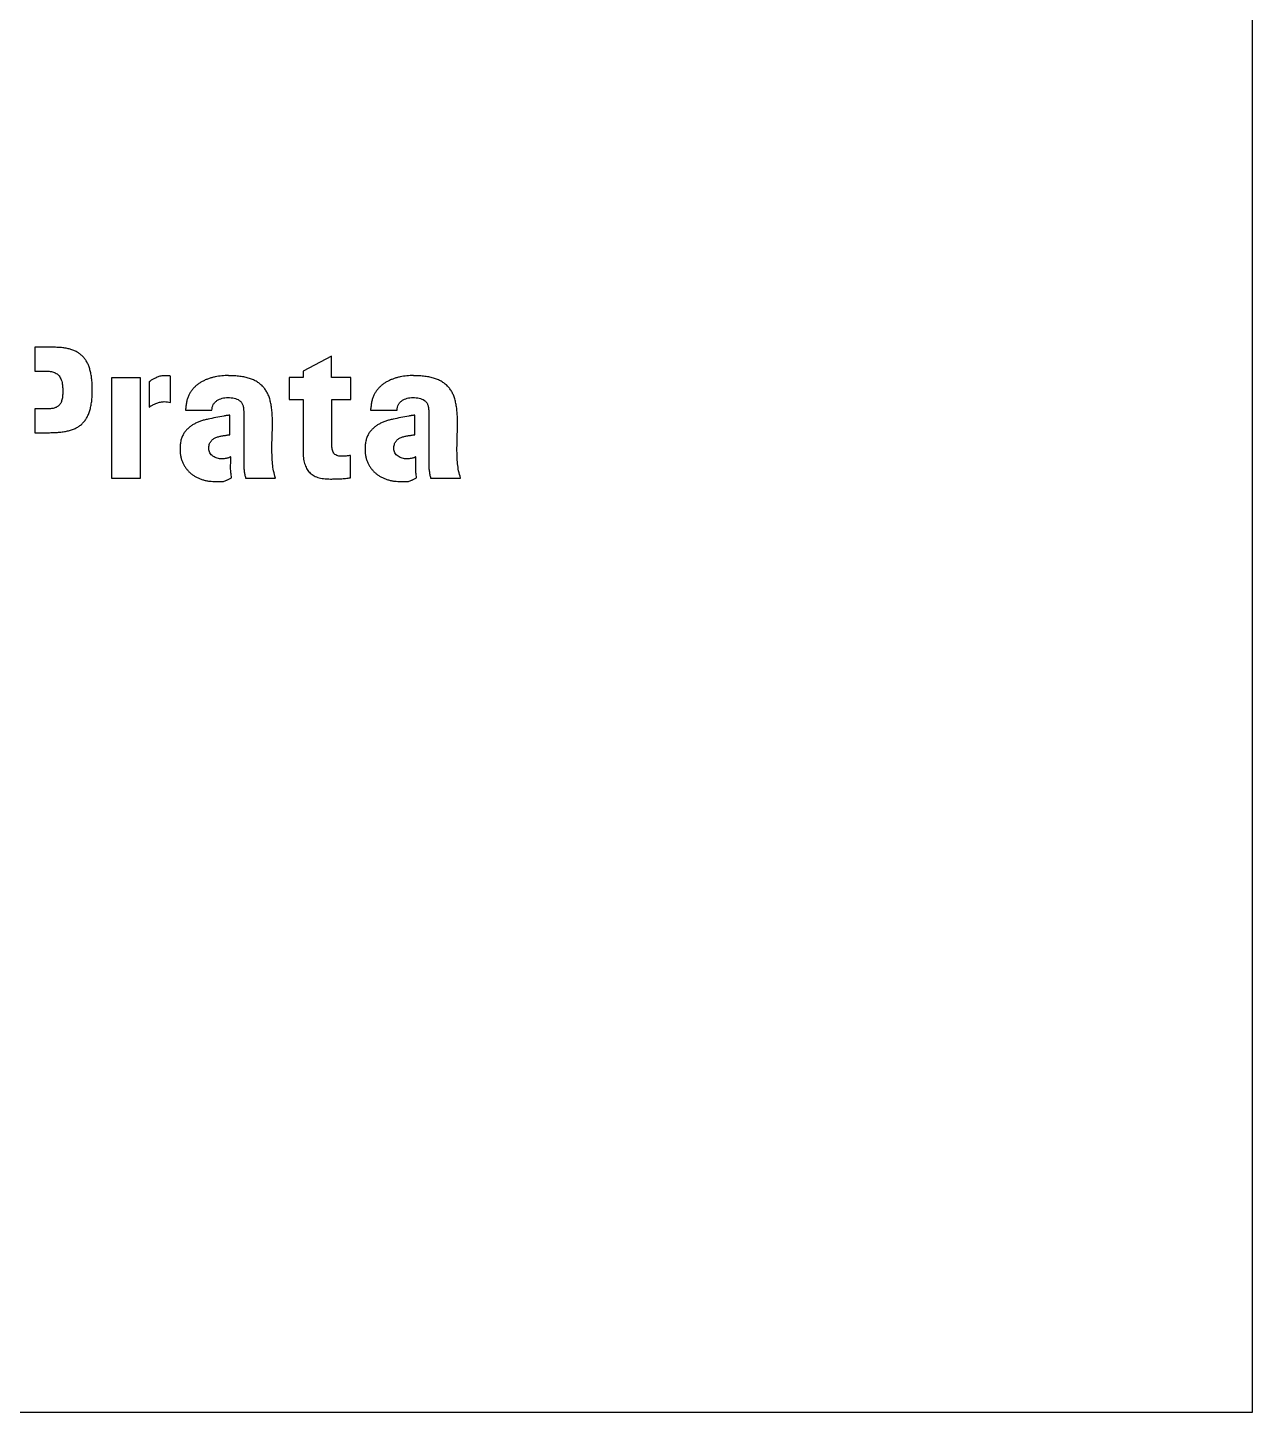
# Model space of a CAD drawing. Header units: millimetres. Extents: x 1 to 1184, y 0 to 836.
# Drawn here: x 688.65 to 721.44, y 646.96 to 684.02 of the extents above; entities that cross this region are included whole.
import ezdxf

# ---------------------------------------------------------------- set-up
doc = ezdxf.new("R2010")
doc.units = ezdxf.units.MM

msp = doc.modelspace()

# ---------------------------------------------------------------- linework, layer by layer
at = {"color": 7, "linetype": 'Continuous', "lineweight": 25}
for p, q in [((721.436, 646.963), (721.436, 796.963)), ((689.361, 675.465), (688.841, 675.465)), ((688.841, 675.465), (688.841, 674.825)), ((696.787, 675.225), (696.022, 674.825)), ((696.787, 674.655), (696.787, 675.225)), ((688.841, 674.825), (689.161, 674.825)), ((696.022, 674.825), (696.022, 674.655)), ((691.67, 674.65), (690.895, 674.65)), ((690.895, 674.65), (690.895, 671.965)), ((691.67, 671.965), (691.67, 674.65)), ((691.9, 674.54), (691.905, 674.535)), ((691.905, 674.535), (691.905, 673.865)), ((692.47, 673.99), (692.475, 674.695)), ((694.024, 674.705), (694.024, 674.71)), ((696.022, 674.655), (695.652, 674.655)), ((695.652, 674.655), (695.652, 674.07)), ((697.302, 674.655), (696.787, 674.655)), ((697.302, 674.07), (697.302, 674.655)), ((698.978, 674.705), (698.978, 674.71)), ((695.652, 674.07), (696.022, 674.07)), ((696.022, 674.07), (696.022, 672.69)), ((696.792, 672.865), (696.792, 674.07)), ((696.792, 674.07), (697.302, 674.07)), ((689.091, 673.815), (688.841, 673.815)), ((688.841, 673.815), (688.841, 673.18)), ((692.874, 673.78), (693.584, 673.78)), ((694.434, 673.76), (694.434, 672.365)), ((697.828, 673.78), (698.538, 673.78)), ((699.388, 673.76), (699.388, 672.365)), ((693.994, 673.64), (693.979, 673.64)), ((694.059, 673.125), (694.059, 673.65)), ((698.948, 673.64), (698.933, 673.64)), ((699.013, 673.125), (699.013, 673.65)), ((688.841, 673.18), (689.236, 673.18)), ((697.292, 671.975), (697.292, 672.57)), ((694.089, 672.48), (694.089, 672.535)), ((699.043, 672.48), (699.043, 672.535)), ((690.895, 671.965), (691.67, 671.965)), ((694.484, 671.965), (695.284, 671.965)), ((699.438, 671.965), (700.238, 671.965)), ((471.436, 646.963), (721.436, 646.963))]:
    msp.add_line(p, q, dxfattribs=at)
for points, knots in [([(690.381, 674.32), (690.38, 674.369), (690.379, 674.462), (690.369, 674.596), (690.352, 674.721), (690.328, 674.835), (690.297, 674.94), (690.258, 675.035), (690.209, 675.119), (690.153, 675.194), (690.088, 675.259), (690.013, 675.315), (689.928, 675.362), (689.834, 675.4), (689.731, 675.43), (689.617, 675.45), (689.492, 675.462), (689.406, 675.464), (689.361, 675.465)], [0, 0, 0, 0, 0.081201, 0.156908, 0.226993, 0.292505, 0.353619, 0.41038, 0.464751, 0.516622, 0.567708, 0.619904, 0.673321, 0.729926, 0.789915, 0.854316, 0.924468, 1, 1, 1, 1]), ([(689.161, 674.825), (689.182, 674.825), (689.224, 674.824), (689.285, 674.815), (689.34, 674.802), (689.391, 674.781), (689.437, 674.754), (689.477, 674.719), (689.511, 674.674), (689.541, 674.62), (689.564, 674.556), (689.58, 674.479), (689.589, 674.389), (689.59, 674.324), (689.591, 674.29)], [0, 0, 0, 0, 0.081952, 0.158241, 0.229505, 0.297244, 0.362924, 0.429331, 0.499383, 0.574309, 0.658635, 0.756417, 0.869836, 1, 1, 1, 1]), ([(692.326, 674.705), (692.308, 674.705), (692.271, 674.703), (692.218, 674.695), (692.165, 674.682), (692.116, 674.663), (692.07, 674.642), (692.028, 674.622), (691.992, 674.602), (691.962, 674.584), (691.938, 674.567), (691.919, 674.555), (691.908, 674.546), (691.902, 674.542), (691.9, 674.54)], [0, 0, 0, 0, 0.1170844, 0.2337114, 0.3494073, 0.4658152, 0.576772, 0.675772, 0.7651072, 0.8421117, 0.906103, 0.9532327, 0.9844109, 1, 1, 1, 1]), ([(692.475, 674.695), (692.463, 674.697), (692.438, 674.7), (692.4, 674.702), (692.363, 674.705), (692.338, 674.705), (692.326, 674.705)], [0, 0, 0, 0, 0.256936, 0.503362, 0.744649, 1, 1, 1, 1]), ([(694.024, 674.71), (693.965, 674.708), (693.845, 674.704), (693.695, 674.68), (693.577, 674.652), (693.49, 674.624), (693.406, 674.591), (693.326, 674.551), (693.25, 674.505), (693.179, 674.454), (693.115, 674.395), (693.055, 674.331), (693.002, 674.259), (692.96, 674.18), (692.926, 674.093), (692.911, 674.031), (692.904, 674)], [0, 0, 0, 0, 0.122761, 0.249881, 0.313977, 0.376737, 0.439618, 0.501856, 0.563375, 0.623768, 0.684228, 0.745028, 0.806123, 0.868393, 0.932491, 1, 1, 1, 1]), ([(695.204, 673.465), (695.204, 673.518), (695.202, 673.618), (695.191, 673.764), (695.174, 673.899), (695.149, 674.023), (695.116, 674.136), (695.072, 674.238), (695.018, 674.33), (694.954, 674.412), (694.878, 674.483), (694.792, 674.543), (694.694, 674.594), (694.584, 674.635), (694.463, 674.667), (694.329, 674.689), (694.181, 674.703), (694.077, 674.704), (694.024, 674.705)], [0, 0, 0, 0, 0.078447, 0.151293, 0.219121, 0.281849, 0.340283, 0.395807, 0.448306, 0.499501, 0.550635, 0.602775, 0.657414, 0.715408, 0.777474, 0.845329, 0.919376, 1, 1, 1, 1]), ([(698.978, 674.71), (698.919, 674.708), (698.799, 674.704), (698.65, 674.68), (698.531, 674.652), (698.444, 674.624), (698.36, 674.591), (698.28, 674.551), (698.204, 674.505), (698.133, 674.454), (698.069, 674.395), (698.009, 674.331), (697.956, 674.259), (697.914, 674.18), (697.88, 674.093), (697.865, 674.031), (697.858, 674)], [0, 0, 0, 0, 0.1227607, 0.2498812, 0.3139767, 0.3767372, 0.4396181, 0.5018556, 0.5633751, 0.6237683, 0.6842283, 0.7450277, 0.8061231, 0.868393, 0.9324905, 1, 1, 1, 1]), ([(700.158, 673.465), (700.158, 673.518), (700.156, 673.618), (700.145, 673.764), (700.128, 673.899), (700.103, 674.023), (700.07, 674.136), (700.026, 674.238), (699.972, 674.33), (699.908, 674.412), (699.832, 674.483), (699.746, 674.543), (699.648, 674.594), (699.539, 674.635), (699.417, 674.667), (699.283, 674.689), (699.135, 674.703), (699.031, 674.704), (698.978, 674.705)], [0, 0, 0, 0, 0.078447, 0.151293, 0.219121, 0.281849, 0.340283, 0.395807, 0.448306, 0.499501, 0.550635, 0.602775, 0.657414, 0.715408, 0.777474, 0.845329, 0.919376, 1, 1, 1, 1]), ([(689.591, 674.29), (689.59, 674.265), (689.589, 674.217), (689.585, 674.148), (689.575, 674.089), (689.562, 674.036), (689.546, 673.99), (689.524, 673.951), (689.499, 673.917), (689.469, 673.889), (689.435, 673.866), (689.397, 673.848), (689.355, 673.834), (689.292, 673.823), (689.203, 673.816), (689.13, 673.815), (689.091, 673.815)], [0, 0, 0, 0, 0.092237, 0.175006, 0.248052, 0.31322, 0.371287, 0.424337, 0.475794, 0.524881, 0.573589, 0.623463, 0.677055, 0.73337, 0.857706, 1, 1, 1, 1]), ([(689.236, 673.18), (689.283, 673.181), (689.375, 673.183), (689.509, 673.191), (689.632, 673.208), (689.746, 673.23), (689.851, 673.26), (689.946, 673.303), (690.032, 673.353), (690.107, 673.416), (690.174, 673.488), (690.231, 673.572), (690.277, 673.667), (690.316, 673.772), (690.345, 673.89), (690.367, 674.021), (690.379, 674.166), (690.38, 674.267), (690.381, 674.32)], [0, 0, 0, 0, 0.075318, 0.145819, 0.211386, 0.27255, 0.329989, 0.384397, 0.436507, 0.487548, 0.538943, 0.591737, 0.647288, 0.705935, 0.769804, 0.83955, 0.916266, 1, 1, 1, 1]), ([(693.584, 673.78), (693.586, 673.807), (693.59, 673.86), (693.617, 673.933), (693.66, 673.993), (693.718, 674.04), (693.785, 674.075), (693.856, 674.102), (693.931, 674.117), (693.983, 674.119), (694.009, 674.12)], [0, 0, 0, 0, 0.135286, 0.258216, 0.376583, 0.498133, 0.623587, 0.746517, 0.871412, 1, 1, 1, 1]), ([(694.009, 674.12), (694.039, 674.119), (694.097, 674.118), (694.179, 674.103), (694.252, 674.081), (694.306, 674.053), (694.344, 674.024), (694.368, 673.999), (694.388, 673.969), (694.405, 673.936), (694.418, 673.898), (694.428, 673.856), (694.432, 673.809), (694.433, 673.777), (694.434, 673.76)], [0, 0, 0, 0, 0.141008, 0.269202, 0.387507, 0.498394, 0.552255, 0.605643, 0.661586, 0.719535, 0.781537, 0.848511, 0.921054, 1, 1, 1, 1]), ([(698.538, 673.78), (698.54, 673.807), (698.544, 673.86), (698.571, 673.933), (698.614, 673.993), (698.673, 674.04), (698.739, 674.075), (698.81, 674.102), (698.886, 674.117), (698.937, 674.119), (698.963, 674.12)], [0, 0, 0, 0, 0.135286, 0.258216, 0.376583, 0.498133, 0.623587, 0.746517, 0.871412, 1, 1, 1, 1]), ([(698.963, 674.12), (698.993, 674.119), (699.051, 674.118), (699.133, 674.103), (699.206, 674.081), (699.261, 674.053), (699.298, 674.024), (699.323, 673.999), (699.342, 673.969), (699.359, 673.936), (699.372, 673.898), (699.382, 673.856), (699.386, 673.809), (699.387, 673.777), (699.388, 673.76)], [0, 0, 0, 0, 0.141008, 0.269202, 0.387507, 0.498394, 0.552255, 0.605643, 0.661586, 0.719535, 0.781537, 0.848511, 0.921054, 1, 1, 1, 1]), ([(691.905, 673.865), (691.907, 673.866), (691.912, 673.87), (691.923, 673.878), (691.94, 673.889), (691.962, 673.903), (691.99, 673.92), (692.024, 673.937), (692.064, 673.954), (692.124, 673.98), (692.205, 674.004), (692.272, 674.008), (692.305, 674.01)], [0, 0, 0, 0, 0.014413, 0.046945, 0.091558, 0.153369, 0.229229, 0.317649, 0.418191, 0.532381, 0.769429, 1, 1, 1, 1]), ([(692.305, 674.01), (692.334, 674.009), (692.39, 674.008), (692.444, 673.996), (692.47, 673.99)], [0, 0, 0, 0, 0.522111, 1, 1, 1, 1]), ([(692.904, 674), (692.901, 673.981), (692.895, 673.945), (692.888, 673.89), (692.883, 673.835), (692.877, 673.798), (692.874, 673.78)], [0, 0, 0, 0, 0.250759, 0.500181, 0.749241, 1, 1, 1, 1]), ([(697.858, 674), (697.855, 673.981), (697.849, 673.945), (697.842, 673.89), (697.838, 673.835), (697.831, 673.798), (697.828, 673.78)], [0, 0, 0, 0, 0.250759, 0.500181, 0.749241, 1, 1, 1, 1]), ([(693.899, 673.625), (693.829, 673.611), (693.689, 673.584), (693.514, 673.55), (693.378, 673.52), (693.281, 673.489), (693.19, 673.453), (693.104, 673.411), (693.025, 673.362), (692.953, 673.304), (692.888, 673.237), (692.831, 673.163), (692.784, 673.075), (692.751, 672.974), (692.732, 672.859), (692.73, 672.777), (692.729, 672.735)], [0, 0, 0, 0, 0.130521, 0.260695, 0.324434, 0.385825, 0.445493, 0.503366, 0.559915, 0.615321, 0.671663, 0.728532, 0.78741, 0.851438, 0.921991, 1, 1, 1, 1]), ([(693.979, 673.64), (693.977, 673.64), (693.971, 673.639), (693.958, 673.636), (693.933, 673.632), (693.913, 673.628), (693.899, 673.625)], [0, 0, 0, 0, 0.08084, 0.2174, 0.490521, 1, 1, 1, 1]), ([(694.059, 673.65), (694.045, 673.647), (694.024, 673.643), (694.002, 673.641), (693.994, 673.64)], [0, 0, 0, 0, 0.635894, 1, 1, 1, 1]), ([(695.189, 672.74), (695.19, 672.801), (695.19, 672.923), (695.196, 673.104), (695.203, 673.285), (695.204, 673.405), (695.204, 673.465)], [0, 0, 0, 0, 0.253192, 0.503473, 0.751792, 1, 1, 1, 1]), ([(698.853, 673.625), (698.783, 673.611), (698.643, 673.584), (698.468, 673.55), (698.332, 673.52), (698.235, 673.489), (698.144, 673.453), (698.058, 673.411), (697.979, 673.362), (697.907, 673.304), (697.843, 673.237), (697.785, 673.163), (697.738, 673.075), (697.705, 672.974), (697.686, 672.859), (697.684, 672.777), (697.683, 672.735)], [0, 0, 0, 0, 0.130521, 0.260695, 0.324434, 0.385825, 0.445493, 0.503366, 0.559915, 0.615321, 0.671663, 0.728532, 0.78741, 0.851438, 0.921991, 1, 1, 1, 1]), ([(698.933, 673.64), (698.931, 673.64), (698.925, 673.639), (698.912, 673.636), (698.887, 673.632), (698.867, 673.628), (698.853, 673.625)], [0, 0, 0, 0, 0.08084, 0.2174, 0.490521, 1, 1, 1, 1]), ([(699.013, 673.65), (698.999, 673.647), (698.978, 673.643), (698.956, 673.641), (698.948, 673.64)], [0, 0, 0, 0, 0.635894, 1, 1, 1, 1]), ([(700.143, 672.74), (700.144, 672.801), (700.145, 672.923), (700.15, 673.104), (700.157, 673.285), (700.158, 673.405), (700.158, 673.465)], [0, 0, 0, 0, 0.253192, 0.503473, 0.751792, 1, 1, 1, 1]), ([(693.499, 672.755), (693.5, 672.775), (693.501, 672.812), (693.511, 672.864), (693.528, 672.91), (693.553, 672.948), (693.582, 672.98), (693.615, 673.008), (693.652, 673.032), (693.705, 673.057), (693.778, 673.081), (693.872, 673.098), (693.966, 673.11), (694.028, 673.12), (694.059, 673.125)], [0, 0, 0, 0, 0.078904, 0.148409, 0.212263, 0.270607, 0.327719, 0.385642, 0.441851, 0.500699, 0.621277, 0.747481, 0.876519, 1, 1, 1, 1]), ([(698.453, 672.755), (698.454, 672.775), (698.455, 672.812), (698.465, 672.864), (698.482, 672.91), (698.507, 672.948), (698.537, 672.98), (698.569, 673.008), (698.606, 673.032), (698.659, 673.057), (698.733, 673.081), (698.826, 673.098), (698.92, 673.11), (698.983, 673.12), (699.013, 673.125)], [0, 0, 0, 0, 0.078904, 0.148409, 0.212263, 0.270607, 0.327719, 0.385642, 0.441851, 0.500699, 0.621277, 0.747481, 0.876519, 1, 1, 1, 1]), ([(692.729, 672.735), (692.729, 672.702), (692.731, 672.639), (692.745, 672.546), (692.767, 672.459), (692.799, 672.377), (692.839, 672.301), (692.886, 672.231), (692.938, 672.165), (692.997, 672.106), (693.063, 672.053), (693.134, 672.006), (693.211, 671.966), (693.293, 671.933), (693.38, 671.907), (693.469, 671.889), (693.56, 671.877), (693.622, 671.876), (693.654, 671.875)], [0, 0, 0, 0, 0.0685875, 0.1342498, 0.1976244, 0.259631, 0.3202409, 0.3796637, 0.4381998, 0.497497, 0.5567523, 0.6173105, 0.6779204, 0.7407792, 0.8043516, 0.8685317, 0.9334773, 1, 1, 1, 1]), ([(693.844, 672.48), (693.824, 672.481), (693.784, 672.482), (693.725, 672.496), (693.667, 672.518), (693.611, 672.547), (693.561, 672.585), (693.525, 672.635), (693.503, 672.692), (693.5, 672.733), (693.499, 672.755)], [0, 0, 0, 0, 0.121185, 0.243486, 0.369418, 0.501292, 0.629277, 0.749563, 0.86946, 1, 1, 1, 1]), ([(695.284, 671.965), (695.266, 672.028), (695.23, 672.155), (695.204, 672.35), (695.192, 672.545), (695.19, 672.675), (695.189, 672.74)], [0, 0, 0, 0, 0.252598, 0.501732, 0.751574, 1, 1, 1, 1]), ([(696.022, 672.69), (696.022, 672.658), (696.023, 672.598), (696.031, 672.51), (696.044, 672.429), (696.063, 672.354), (696.087, 672.285), (696.115, 672.223), (696.15, 672.168), (696.19, 672.118), (696.238, 672.076), (696.291, 672.039), (696.352, 672.008), (696.419, 671.983), (696.494, 671.963), (696.576, 671.95), (696.664, 671.941), (696.726, 671.94), (696.757, 671.939)], [0, 0, 0, 0, 0.077217, 0.149351, 0.216698, 0.279767, 0.338913, 0.394686, 0.448053, 0.499516, 0.550794, 0.603663, 0.65916, 0.718155, 0.781372, 0.848816, 0.921596, 1, 1, 1, 1]), ([(697.057, 672.55), (697.032, 672.551), (696.987, 672.552), (696.926, 672.568), (696.877, 672.595), (696.842, 672.634), (696.82, 672.682), (696.803, 672.736), (696.794, 672.798), (696.793, 672.842), (696.792, 672.865)], [0, 0, 0, 0, 0.153536, 0.283753, 0.395862, 0.500017, 0.607861, 0.726828, 0.855732, 1, 1, 1, 1]), ([(697.292, 672.57), (697.273, 672.567), (697.235, 672.561), (697.177, 672.554), (697.117, 672.551), (697.077, 672.55), (697.057, 672.55)], [0, 0, 0, 0, 0.2413021, 0.4909567, 0.7456719, 1, 1, 1, 1]), ([(697.683, 672.735), (697.683, 672.702), (697.685, 672.639), (697.699, 672.546), (697.721, 672.459), (697.753, 672.377), (697.793, 672.301), (697.84, 672.231), (697.892, 672.165), (697.952, 672.106), (698.017, 672.053), (698.089, 672.006), (698.166, 671.966), (698.248, 671.933), (698.334, 671.907), (698.423, 671.889), (698.515, 671.877), (698.577, 671.876), (698.608, 671.875)], [0, 0, 0, 0, 0.0685875, 0.1342498, 0.1976244, 0.259631, 0.3202409, 0.3796637, 0.4381998, 0.497497, 0.5567523, 0.6173105, 0.6779204, 0.7407792, 0.8043516, 0.8685317, 0.9334773, 1, 1, 1, 1]), ([(698.798, 672.48), (698.778, 672.481), (698.739, 672.482), (698.679, 672.496), (698.621, 672.518), (698.565, 672.547), (698.515, 672.585), (698.479, 672.635), (698.457, 672.692), (698.454, 672.733), (698.453, 672.755)], [0, 0, 0, 0, 0.121185, 0.243486, 0.369418, 0.501292, 0.629277, 0.749563, 0.86946, 1, 1, 1, 1]), ([(700.238, 671.965), (700.22, 672.028), (700.184, 672.155), (700.158, 672.35), (700.146, 672.545), (700.144, 672.675), (700.143, 672.74)], [0, 0, 0, 0, 0.252598, 0.501732, 0.751574, 1, 1, 1, 1]), ([(694.089, 672.535), (694.088, 672.534), (694.084, 672.532), (694.074, 672.527), (694.058, 672.52), (694.036, 672.508), (694.004, 672.497), (693.961, 672.489), (693.907, 672.482), (693.866, 672.481), (693.844, 672.48)], [0, 0, 0, 0, 0.012748, 0.054838, 0.124954, 0.220568, 0.35039, 0.522021, 0.737354, 1, 1, 1, 1]), ([(694.084, 672.23), (694.084, 672.248), (694.084, 672.29), (694.085, 672.355), (694.088, 672.419), (694.089, 672.461), (694.089, 672.48)], [0, 0, 0, 0, 0.225399, 0.499962, 0.774601, 1, 1, 1, 1]), ([(694.109, 671.975), (694.102, 672.019), (694.088, 672.104), (694.085, 672.189), (694.084, 672.23)], [0, 0, 0, 0, 0.527645, 1, 1, 1, 1]), ([(694.434, 672.365), (694.434, 672.33), (694.435, 672.26), (694.445, 672.158), (694.461, 672.06), (694.476, 671.996), (694.484, 671.965)], [0, 0, 0, 0, 0.261361, 0.514746, 0.759511, 1, 1, 1, 1]), ([(699.043, 672.535), (699.042, 672.534), (699.038, 672.532), (699.028, 672.527), (699.013, 672.52), (698.991, 672.508), (698.959, 672.497), (698.915, 672.489), (698.861, 672.482), (698.82, 672.481), (698.798, 672.48)], [0, 0, 0, 0, 0.012748, 0.054838, 0.124954, 0.220568, 0.35039, 0.522021, 0.737354, 1, 1, 1, 1]), ([(699.038, 672.23), (699.038, 672.248), (699.038, 672.29), (699.04, 672.355), (699.042, 672.419), (699.043, 672.461), (699.043, 672.48)], [0, 0, 0, 0, 0.225399, 0.499962, 0.774601, 1, 1, 1, 1]), ([(699.063, 671.975), (699.056, 672.019), (699.042, 672.104), (699.039, 672.189), (699.038, 672.23)], [0, 0, 0, 0, 0.527645, 1, 1, 1, 1]), ([(699.388, 672.365), (699.388, 672.33), (699.389, 672.26), (699.399, 672.158), (699.415, 672.06), (699.43, 671.996), (699.438, 671.965)], [0, 0, 0, 0, 0.261361, 0.514746, 0.759511, 1, 1, 1, 1]), ([(693.654, 671.875), (693.682, 671.875), (693.73, 671.875), (693.794, 671.872), (693.846, 671.871), (693.891, 671.876), (693.936, 671.887), (693.973, 671.904), (694.006, 671.921), (694.035, 671.937), (694.071, 671.954), (694.096, 671.968), (694.109, 671.975)], [0, 0, 0, 0, 0.1758473, 0.3032614, 0.4048246, 0.4978994, 0.5916507, 0.6921678, 0.7518283, 0.822361, 0.9057476, 1, 1, 1, 1]), ([(696.757, 671.939), (696.802, 671.94), (696.892, 671.941), (697.026, 671.946), (697.16, 671.956), (697.248, 671.969), (697.292, 671.975)], [0, 0, 0, 0, 0.25093, 0.502005, 0.752373, 1, 1, 1, 1]), ([(698.608, 671.875), (698.636, 671.875), (698.684, 671.875), (698.749, 671.872), (698.8, 671.871), (698.846, 671.876), (698.89, 671.887), (698.927, 671.904), (698.96, 671.921), (698.989, 671.937), (699.025, 671.954), (699.05, 671.968), (699.063, 671.975)], [0, 0, 0, 0, 0.175847, 0.303261, 0.404825, 0.497899, 0.591651, 0.692168, 0.751828, 0.822361, 0.905748, 1, 1, 1, 1])]:
    msp.add_open_spline(points, degree=3, knots=knots, dxfattribs=at)

doc.saveas('drawing.dxf')
